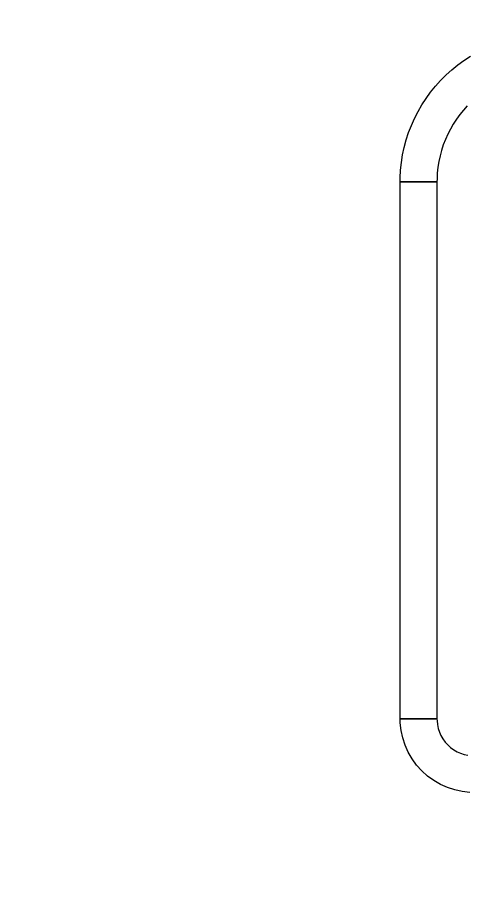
# Model space of a CAD drawing. Extents: x -50000 to 50000, y -50000 to 50000.
# Drawn here: x -26558.2 to -26313.8, y 31668.5 to 32138.4 of the extents above; entities that cross this region are included whole.
import ezdxf

# ---------------------------------------------------------------- set-up
doc = ezdxf.new("R2010")
doc.units = 0
doc.layers.add('FRAME', color=14, linetype='CONTINUOUS')
doc.layers.add('XOR', color=5, linetype='CONTINUOUS')

# ---------------------------------------------------------------- blocks, each defined once
blk = doc.blocks.new('CHIP_RESONATOR1')
at = {"layer": 'XOR'}
for points in [[(2386.478, 3190.301), (2384.376, 3187.967), (2382.399, 3185.526), (2380.552, 3182.984), (2378.842, 3180.35), (2377.271, 3177.63), (2375.845, 3174.831), (2374.567, 3171.961), (2373.442, 3169.028), (2372.471, 3166.041), (2371.658, 3163.007), (2371.005, 3159.934), (2370.513, 3156.832), (2370.185, 3153.708), (2370.021, 3150.571), (2370, 3149), (2350, 3149), (2350.027, 3151.094), (2350.247, 3155.277), (2350.684, 3159.442), (2351.34, 3163.579), (2352.21, 3167.676), (2353.294, 3171.721), (2354.589, 3175.705), (2356.09, 3179.615), (2357.793, 3183.441), (2359.695, 3187.173), (2361.789, 3190.8), (2364.07, 3194.312), (2366.532, 3197.701), (2369.168, 3200.956), (2371.97, 3204.068), (2374.932, 3207.03), (2378.044, 3209.832), (2381.299, 3212.468), (2384.688, 3214.93), (2388.2, 3217.211)], [(2387.907, 2817.055), (2383.743, 2817.492), (2379.647, 2818.363), (2375.665, 2819.657), (2371.84, 2821.36), (2368.214, 2823.453), (2364.827, 2825.914), (2361.716, 2828.716), (2358.914, 2831.827), (2356.453, 2835.214), (2354.36, 2838.84), (2352.657, 2842.665), (2351.363, 2846.647), (2350.492, 2850.743), (2350.055, 2854.907), (2350, 2857), (2370, 2857), (2370.027, 2855.953), (2370.246, 2853.871), (2370.681, 2851.824), (2371.328, 2849.833), (2372.18, 2847.92), (2373.227, 2846.107), (2374.457, 2844.414), (2375.858, 2842.858), (2377.414, 2841.457), (2379.107, 2840.227), (2380.92, 2839.18), (2382.833, 2838.328), (2384.824, 2837.681), (2386.871, 2837.246)]]:
    blk.add_lwpolyline(points, dxfattribs=at)
blk.add_lwpolyline([(2350, 2857), (2350, 3149), (2370, 3149), (2370, 2857)], close=True, dxfattribs=at)

msp = doc.modelspace()

# ---------------------------------------------------------------- linework, layer by layer
at = {"layer": 'FRAME'}
for radius in [50000, 49000]:
    msp.add_circle((0, 0), radius, dxfattribs=at)

# ---------------------------------------------------------------- block references
msp.add_blockref('CHIP_RESONATOR1', (-28700, 28900))

doc.saveas('drawing.dxf')
